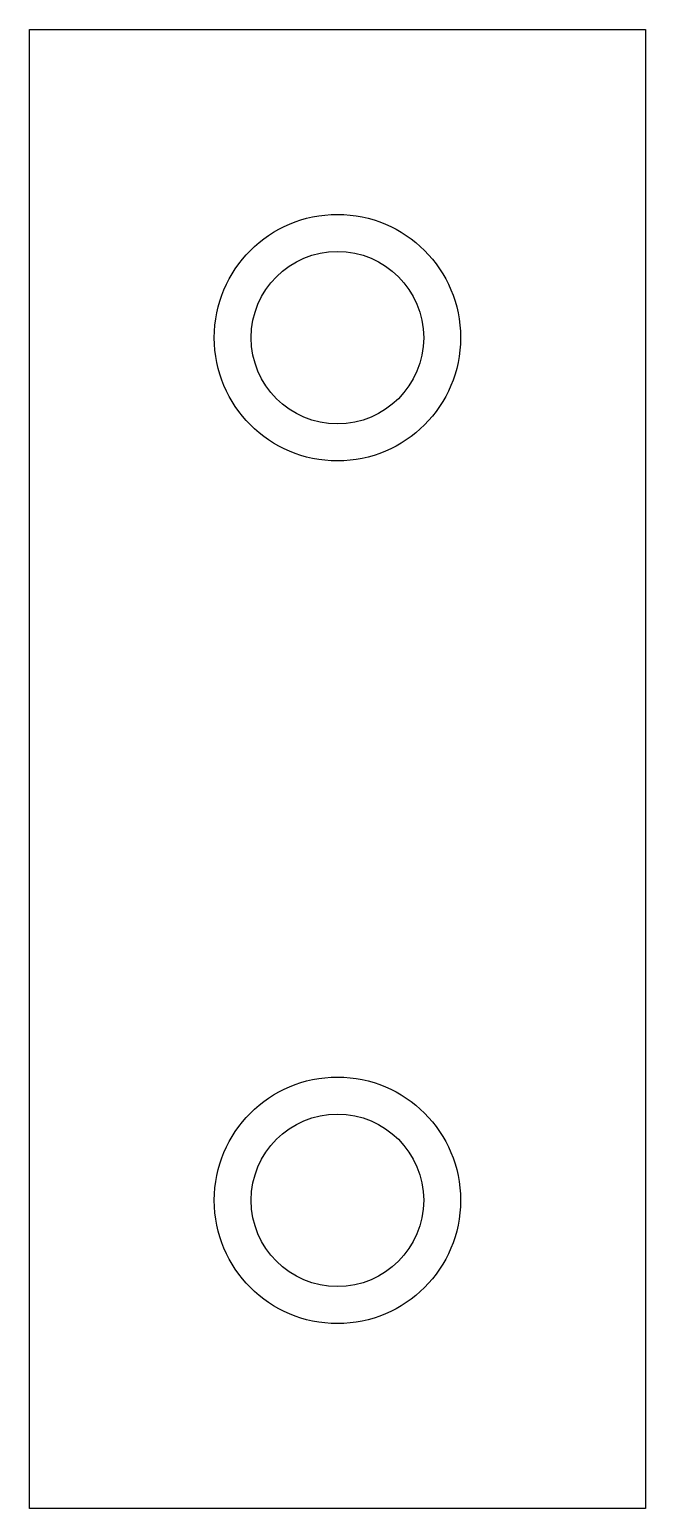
# Model space of a CAD drawing. Header units: millimetres. Extents: x 663 to 713, y 1532 to 1652.
import ezdxf

# ---------------------------------------------------------------- set-up
doc = ezdxf.new("R2010")
doc.units = ezdxf.units.MM

msp = doc.modelspace()

# ---------------------------------------------------------------- linework, layer by layer
msp.add_lwpolyline([(662.54, 1652.34), (712.54, 1652.34), (712.54, 1532.34), (662.54, 1532.34)], close=True)
for centre, radius in [((687.54, 1627.34), 10), ((687.54, 1627.34), 7), ((687.54, 1557.34), 10), ((687.54, 1557.34), 7)]:
    msp.add_circle(centre, radius)

doc.saveas('drawing.dxf')
